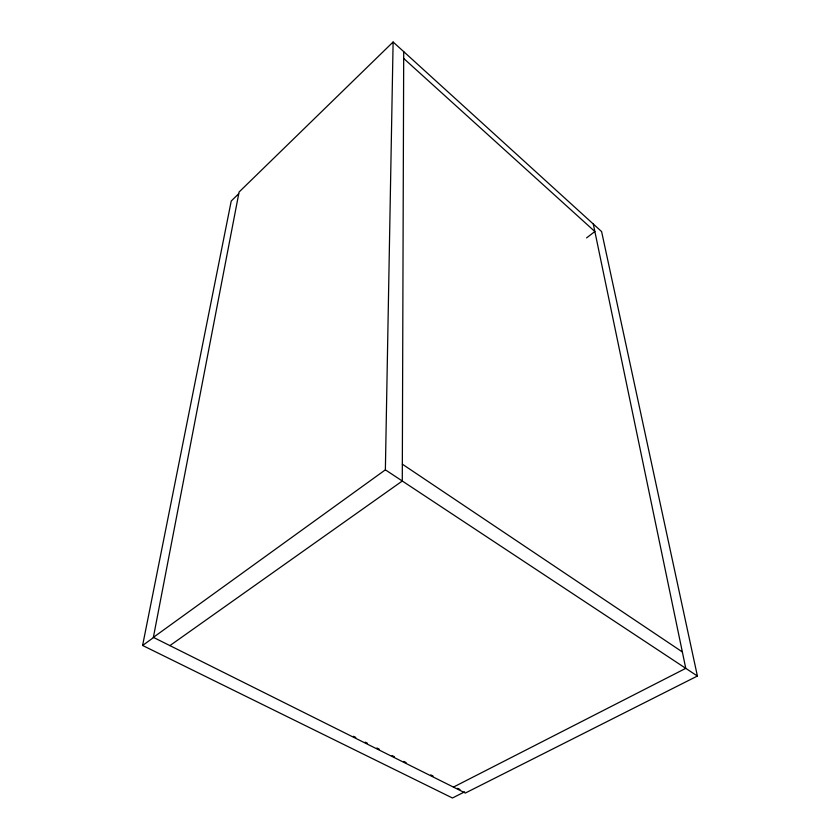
<?xml version="1.0" encoding="UTF-8"?>
<svg xmlns="http://www.w3.org/2000/svg" width="840" height="840" viewBox="0 0 840 840"><rect width="100%" height="100%" fill="white"/><g stroke="black" fill="none" stroke-linecap="round" stroke-linejoin="round"><path stroke-width="1.26" d="M403.704 51.629L402.286 481.016L169.89 645.614M153.374 637.361L385.371 469.833L393.11 42L601.608 231.578L697.4 676.032L465.35 793.044L153.374 637.361L239.085 192.024L393.11 42M464.656 791.837L452.456 798L142.601 645.466L231.242 201.002L238.665 193.778M586.572 237.899L594.867 231.525L403.683 58.443M142.601 645.466L154.476 636.888M453.432 787.101L685.766 668.346L593.303 224.028M353.462 736.292L355.803 737.457M365.159 742.14L367.5 743.306M376.866 747.989L379.207 749.154M392.081 755.591L394.422 756.756M403.788 761.428L406.13 762.605M430.71 774.879L433.052 776.055M457.632 788.329L459.974 789.495M385.371 469.833L697.4 676.032M402.35 464.184L682.364 651.956"/></g></svg>
